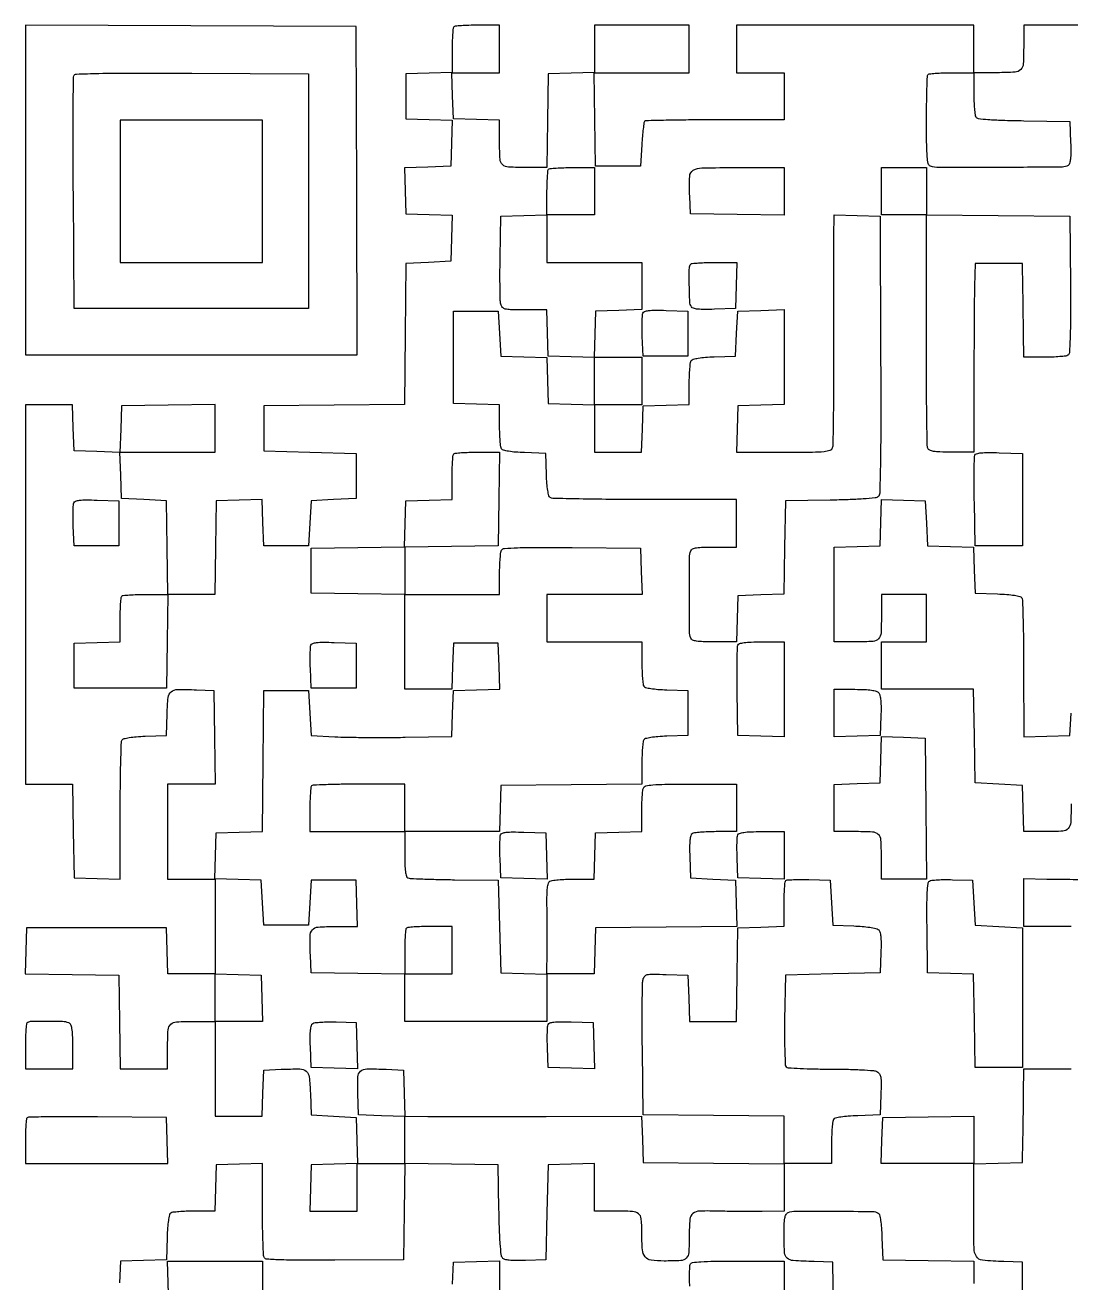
# Model space of a CAD drawing. Extents: x 156 to 936, y 95 to 969.
# Drawn here: x 156 to 575, y 465 to 969 of the extents above; entities that cross this region are included whole.
import ezdxf

# ---------------------------------------------------------------- set-up
doc = ezdxf.new("R2010")
doc.units = 0

msp = doc.modelspace()

# ---------------------------------------------------------------- linework, layer by layer
for points in [[(584, 969), (556, 969), (556, 961.081787, -0.011759), (555.823337, 953.570915, -0.18106), (554.820169, 951.232644, -0.19079), (552.54893, 950.190353, -0.013298), (545.393011, 950), (536, 950), (536, 959.5), (536, 969), (488.5, 969), (441, 969), (441, 959.5), (441, 950), (450.5, 950), (460, 950), (460, 940.529507), (460, 931.059014), (432.387215, 931.083389, 0.002146), (421.755472, 931.047137, 0.003457), (412.698504, 930.91475, 0.000681), (404.74111, 930.732565, 0.191693), (404.137215, 930.475073, 0.163052), (403.866357, 929.936129, 0.005204), (403.540307, 927.481073, 0.009569), (403.237795, 924.539777, 0.006438), (403, 921.171191), (402.5, 912.5), (393.5, 912.5), (384.5, 912.5), (384.227935, 931.25), (383.955869, 950), (402.977935, 950), (422, 950), (422, 959.5), (422, 969), (403, 969), (384, 969), (384, 959.537526), (384, 950.075052), (374.75, 949.787526), (365.5, 949.5), (365.227935, 930.75), (364.955869, 912), (357.059722, 912, -0.011432), (349.597696, 912.170628, -0.174964), (347.252624, 913.140467, -0.195631), (346.200063, 915.342731, -0.014867), (346, 922.069463), (346, 930.924948), (336.75, 931.212474), (327.5, 931.5), (327.212474, 940.75), (326.924948, 950), (336.462474, 950), (346, 950), (346, 959.5), (346, 969), (337.166667, 969, 0.007039), (333.733476, 968.951666, 0.010477), (330.732292, 968.804167, 0.005871), (328.23216, 968.599192, 0.174709), (327.666667, 968.333333, 0.174595), (327.400837, 967.768224, 0.005912), (327.195833, 965.278732, 0.010516), (327.048335, 962.289663, 0.007069), (327, 958.870859), (327, 950.075052), (317.75, 949.787526), (308.5, 949.5), (308.5, 940.5), (308.5, 931.5), (317.787023, 931.211984), (327.074046, 930.923969), (326.787023, 921.711984), (326.5, 912.5), (317.212977, 912.211984), (307.925954, 911.923969), (308.212977, 902.711984), (308.5, 893.5), (317.787023, 893.211984), (327.074046, 892.923969), (326.787023, 883.711984), (326.5, 874.5), (317.5, 874), (308.5, 873.5), (308.234453, 845.265547), (307.968906, 817.031094), (279.734453, 816.765547), (251.5, 816.5), (251.5, 807.5), (251.5, 798.5), (270, 798), (288.5, 797.5), (288.5, 788.5), (288.5, 779.5), (279.5, 779), (270.5, 778.5), (270, 769.5), (269.5, 760.5), (260.5, 760.5), (251.5, 760.5), (251.211984, 769.787023), (250.923969, 779.074046), (241.711984, 778.787023), (232.5, 778.5), (232.227935, 759.75), (231.955869, 741), (222.5, 741), (213.044131, 741), (212.772065, 759.75), (212.5, 778.5), (203.5, 779), (194.5, 779.5), (194.212474, 788.75), (193.924948, 798), (212.962474, 798), (232, 798), (232, 807.522065), (232, 817.044131), (213.25, 816.772065), (194.5, 816.5), (194.211984, 807.212977), (193.923969, 797.925954), (184.711984, 798.212977), (175.5, 798.5), (175.212474, 807.75), (174.924948, 817), (165.462474, 817), (156, 817), (156, 741), (156, 665), (165.477935, 665), (174.955869, 665), (175.227935, 646.25), (175.5, 627.5), (184.75, 627.212474), (194, 626.924948), (194.015313, 654.212474, -0.002623), (194.076556, 664.758816, -0.004095), (194.251296, 673.838561, -0.001243), (194.486558, 681.699419, -0.134239), (194.797157, 682.706033, -0.192561), (195.533237, 683.236162, -0.02067), (197.63313, 683.666992, -0.020911), (200.460658, 684.005667, -0.010674), (204.031844, 684.206033), (212.5, 684.5), (212.788797, 693.240685, -0.017722), (213.237089, 699.777845, -0.198326), (214.45151, 702.02491, -0.170867), (216.988791, 702.937542, -0.012477), (224.520917, 702.800912), (231.5, 702.5), (231.772065, 683.75), (232.044131, 665), (222.522065, 665), (213, 665), (213, 646), (213, 627), (222.5, 627), (232, 627), (232, 608), (232, 589), (222.537526, 589), (213.075052, 589), (212.787526, 598.25), (212.5, 607.5), (184.5, 607.5), (156.5, 607.5), (156.212768, 598.272202), (155.925536, 589.044404), (174.712768, 588.772202), (193.5, 588.5), (193.772065, 569.75), (194.044131, 551), (203.522065, 551), (213, 551), (213, 559.893011, -0.014768), (213.199638, 566.650479, -0.195511), (214.252746, 568.85745, -0.175208), (216.599988, 569.829247, -0.01141), (224.081787, 570), (232, 570), (232, 551), (232, 532), (241.462474, 532), (250.924948, 532), (251.212474, 541.25), (251.5, 550.5), (258.479083, 550.800912, -0.012477), (266.011209, 550.937542, -0.170867), (268.54849, 550.02491, -0.198326), (269.762911, 547.777845, -0.017722), (270.211203, 541.240685), (270.5, 532.5), (279.5, 532), (288.5, 531.5), (288.787023, 522.288016), (289.074046, 513.076031), (279.787023, 512.788016), (270.5, 512.5), (270.212474, 503.25), (269.924948, 494), (279.462474, 494), (289, 494), (289, 503.5), (289, 513), (298.521593, 513), (308.043186, 513), (307.771593, 493.75), (307.5, 474.5), (280.013662, 474.323386, -0.002175), (266.793907, 474.295938, -0.008283), (258.545226, 474.451343, -0.005693), (252.805709, 474.720088, -0.241046), (251.778975, 475.323386, -0.130112), (251.477738, 476.271244, -0.002432), (251.245955, 481.52633, -0.005781), (251.075358, 487.693948, -0.003814), (251.015313, 494.787526), (251, 513.075052), (241.75, 512.787526), (232.5, 512.5), (232.212474, 503.25), (231.924948, 494), (223.712474, 493.984687, 0.00863), (220.478846, 493.92284, 0.011636), (217.557593, 493.748365, 0.008796), (215.143415, 493.504874, 0.112481), (214.292098, 493.201688, 0.195149), (213.75425, 492.447011, 0.020215), (213.326695, 490.262875, 0.020298), (212.991711, 487.292364, 0.009786), (212.792098, 483.467001), (212.5, 474.5), (203.288393, 474.212982), (194.076786, 473.925964), (193.788393, 465.212982)], [(575, 657.081787, -0.011384), (574.829682, 649.602344, -0.174757), (573.860252, 647.254332, -0.195866), (571.658129, 646.20038, -0.014889), (564.930537, 646), (556.075052, 646), (555.787526, 655.25), (555.5, 664.5), (546, 665), (536.5, 665.5), (536.227935, 684.25), (535.955869, 703), (517.477935, 703), (499, 703), (499, 712.5), (499, 722), (508, 722), (517, 722), (517, 731.5), (517, 741), (508, 741), (499, 741), (499, 733.081787, -0.01141), (498.829247, 725.599988, -0.175208), (497.85745, 723.252746, -0.195511), (495.650479, 722.199638, -0.014768), (488.893011, 722), (480, 722), (480, 740.962474), (480, 759.924948), (489.25, 760.212474), (498.5, 760.5), (498.788034, 769.788378), (499.076067, 779.076756), (507.788034, 778.788378), (516.5, 778.5), (517, 769.5), (517.5, 760.5), (526.712964, 760.212964), (535.925929, 759.925929), (536.212964, 750.712964), (536.5, 741.5), (545.467001, 741.207902, -0.009786), (549.292364, 741.008289, -0.020298), (552.262875, 740.673305, -0.020215), (554.447011, 740.24575, -0.195149), (555.201688, 739.707902, -0.134221), (555.512747, 738.699856, -0.001247), (555.748365, 730.839111, -0.004101), (555.92336, 721.758946, -0.002627), (555.984687, 711.212474), (556, 683.924948), (565.25, 684.212474), (574.5, 684.5), (575, 693.5)], [(575, 608), (565.5, 608), (556, 608), (556, 617.58132), (556, 627.16264), (565.25, 626.987402, 0.002292), (569.460889, 626.926934, 0.001345), (574.5, 626.891229, 0.001345), (579.539118, 626.882633, 0.002292)], [(555.5, 455.5), (555.5, 473.5), (548, 473.75303, -0.015414), (539.442983, 474.306147, -0.239639), (537.034693, 475.835489, -0.130747), (536.108506, 479.123288, -0.003642), (536, 494.019052), (536, 513), (517.462474, 513), (498.924948, 513), (499.212474, 522.25), (499.5, 531.5), (517.75, 531.732973), (536, 531.965946), (536, 522.446761), (536, 512.927576), (545.75, 513.213788), (555.5, 513.5), (555.698134, 522.5, 0.001399), (555.777851, 526.648335, 0.000771), (555.853302, 531.720313, 0.000769), (555.913969, 536.863499, 0.001235), (555.948134, 541.25), (556, 551), (565.5, 551), (575, 551)], [(479.706331, 459.727313, 0.000218), (479.643608, 464), (479.5, 473.5), (472, 473.75303, -0.00835), (463.642263, 474.174822, -0.160196), (461.260084, 475.139624, -0.204874), (460.199602, 477.258022, -0.014995), (460, 483.912063, -0.006751), (460.063026, 488.579501, -0.034591), (460.311663, 491.157164, -0.069968), (460.78312, 492.654571, -0.192231), (461.581787, 493.393011, -0.091052), (464.747702, 493.984842, -0.002125), (479.976055, 493.968904, -0.001496), (495.559659, 493.839748, -0.139615), (497.707902, 493.201688, -0.195149), (498.24575, 492.447011, -0.020215), (498.673305, 490.262875, -0.020298), (499.008289, 487.292364, -0.009786), (499.207902, 483.467001), (499.5, 474.5), (517.75, 474.227441), (536, 473.954883), (536, 464.977441)], [(327.211607, 464.787018), (327.5, 473.5), (336.75, 473.787526), (346, 474.075052), (346, 465.506141, 0.008309), (346.067418, 461.449375, 0.027681)], [(422.203033, 463.906415, -0.007079), (422.126964, 466.841003, -0.009185), (422.144753, 469.531874, -0.007235), (422.23321, 471.773024, -0.078282), (422.421649, 472.656415, -0.271166), (423.308393, 473.365886, -0.018695), (426.625729, 473.724919, -0.014668), (431.956845, 473.944095, -0.002939), (441.468615, 474), (460, 474), (460, 455.5)]]:
    msp.add_lwpolyline(points, format="xyb")
for points in [[(156, 903.007138), (156, 837), (222.50719, 837), (289.014379, 837), (288.75719, 902.75), (288.5, 968.5), (222.25, 968.757138), (156, 969.014276)], [(194, 902.5), (194, 874), (222.5, 874), (251, 874), (251, 902.5), (251, 931), (222.5, 931), (194, 931)], [(250.787526, 579.25), (251.075052, 570), (241.537526, 570), (232, 570), (232, 579.537526), (232, 589.075052), (241.25, 588.787526), (250.5, 588.5)], [(251, 464.977935), (251, 455.955869), (232.25, 456.227935), (213.5, 456.5), (213.211067, 465.25), (212.922134, 474), (231.961067, 474), (251, 474)]]:
    msp.add_lwpolyline(points, close=True)
for points in [[(269.5, 902.5), (269.5, 855.5), (222.5, 855.5), (175.5, 855.5), (175.239372, 901.5, -0.000997), (175.174287, 919.225103, -0.001596), (175.197198, 934.357597, -0.000282), (175.267665, 947.72814, -0.090314), (175.461789, 948.759906, -0.301449), (176.45055, 949.464468, -0.003096), (185.402033, 949.70934, -0.005599), (198.68089, 949.841585, -0.001079), (222.722417, 949.759906), (269.5, 949.5)], [(536.015313, 941.75, 0.008719), (536.078012, 938.500649, 0.011731), (536.255038, 935.56311, 0.008919), (536.502227, 933.13586, 0.112125), (536.809897, 932.273353, 0.224357), (537.785498, 931.657029, 0.01105), (541.675066, 931.267063, 0.012194), (547.331725, 930.964479, 0.003561), (556.044584, 930.773353), (574.5, 930.5), (574.793098, 922.085653, -0.008519), (574.864234, 918.085459, -0.027159), (574.721251, 915.4185, -0.039341), (574.389362, 913.659703, -0.187221), (573.793098, 912.850966, -0.140424), (571.514859, 912.180262, -0.000653), (546.547274, 912.030969, -0.000944), (522.029139, 911.962641, -0.092086), (518.61809, 912.593058, -0.249737), (517.776368, 913.562638, -0.035249), (517.354065, 916.265408, -0.01854), (517.127703, 921.032304, -0.002685), (517.079032, 930.757688, -0.002744), (517.118806, 937.552996, -0.004262), (517.235231, 943.413001, -0.001371), (517.392841, 948.473969, -0.130661), (517.601747, 949.16463, -0.228282), (518.122665, 949.497311, -0.007844), (520.592788, 949.75461, -0.013297), (523.595167, 949.939519, -0.00873), (527.059017, 950), (536, 950)], [(384, 902.5), (384, 893), (374.5, 893), (365, 893), (365, 883.5), (365, 874), (384, 874), (403, 874), (403, 864.537526), (403, 855.075052), (393.75, 854.787526), (384.5, 854.5), (384.212474, 845.25), (383.924948, 836), (393.462474, 836), (403, 836), (403, 826.5), (403, 817), (393.5, 817), (384, 817), (384, 807.5), (384, 798), (393.462474, 798), (402.924948, 798), (403.212474, 807.25), (403.5, 816.5), (412.75, 816.787526), (422, 817.075052), (422.015313, 825.287526, -0.008617), (422.077075, 828.521021, -0.011623), (422.251296, 831.441858, -0.008778), (422.494415, 833.855751, -0.112531), (422.797157, 834.706033, -0.192561), (423.533237, 835.236162, -0.02067), (425.63313, 835.666992, -0.020911), (428.460658, 836.005667, -0.010674), (432.031844, 836.206033), (440.5, 836.5), (441, 845.5), (441.5, 854.5), (450.75, 854.787526), (460, 855.075052), (460, 836.075052), (460, 817.075052), (450.75, 816.787526), (441.5, 816.5), (441.212474, 807.25), (440.924948, 798), (459.895087, 798, 0.00198), (471.411071, 798.045614, 0.021496), (476.049935, 798.28197, 0.05988), (478.433554, 798.798771, 0.236872), (479.449678, 799.841449, 0.073154), (479.68438, 801.284015, 0.000696), (479.832539, 811.983859, 0.002311), (479.929096, 824.312007, 0.001492), (479.932315, 838.591449, -0.00027), (479.899535, 853.367176, -0.000326), (479.885303, 867.239449, -0.000276), (479.8874, 878.91982, -0.002228), (479.91525, 884.287526), (480, 893.075052), (489.25, 892.787526), (498.5, 892.5), (498.680838, 836.815045, -0.000928), (498.720438, 808.374722, -0.004616), (498.565575, 792.401658, -0.002471), (498.30585, 781.522854, -0.215564), (497.607042, 780.088837, -0.152383), (496.516394, 779.640157, -0.004848), (491.690054, 779.262211, -0.008526), (485.709434, 778.95453, -0.004769), (478.426204, 778.773792), (460.5, 778.5), (460.228072, 759.787236), (459.956143, 741.074471), (450.728072, 740.787236), (441.5, 740.5), (441.212474, 731.25), (440.924948, 722), (432.069463, 722, -0.007075), (427.536526, 722.06414, -0.032387), (424.916635, 722.308627, -0.060647), (423.359516, 722.754611, -0.203828), (422.638077, 723.500772, -0.090145), (422.121331, 726.237783, -0.001664), (422.070109, 740.993987, -0.001662), (422.117049, 755.7509, -0.090219), (422.633038, 758.486097, -0.202249), (423.358661, 759.241154, -0.062005), (424.909936, 759.69111, -0.032647), (427.531693, 759.936132, -0.006979), (432.106989, 760), (441, 760), (441, 769.5), (441, 779), (404.25, 779.015313, -0.001949), (390.075453, 779.076485, -0.003095), (377.94104, 779.251296, -0.000716), (367.321061, 779.485265, -0.136517), (366.293967, 779.797157, -0.192561), (365.763838, 780.533237, -0.02067), (365.333008, 782.63313, -0.020911), (364.994333, 785.460658, -0.010674), (364.793967, 789.031844), (364.5, 797.5), (356.031844, 797.793967, -0.010674), (352.460658, 797.994333, -0.020911), (349.63313, 798.333008, -0.02067), (347.533237, 798.763838, -0.192561), (346.797157, 799.293967, -0.112531), (346.494415, 800.144249, -0.008778), (346.251296, 802.558142, -0.011623), (346.077075, 805.478979, -0.008617), (346.015313, 808.712474), (346, 816.924948), (336.75, 817.212474), (327.5, 817.5), (327.5, 836), (327.5, 854.5), (336.5, 854.5), (345.5, 854.5), (346, 845.5), (346.5, 836.5), (355.712964, 836.212964), (364.925929, 835.925929), (365.212964, 826.712964), (365.5, 817.5), (374.75, 817.212474), (384, 816.924948), (384, 826.424948), (384, 835.924948), (374.75, 836.212474), (365.5, 836.5), (365.212474, 845.75), (364.924948, 855), (355.981526, 855, -0.004732), (350.437607, 855.052468, -0.053582), (348.263279, 855.327869, -0.155306), (347.151321, 855.996226, -0.122539), (346.502438, 857.25, -0.052025), (346.300636, 858.796374, -0.002866), (346.202442, 863.685937, -0.004415), (346.170267, 869.515655, -0.003212), (346.233386, 876), (346.5, 892.5), (355.75, 892.787526), (365, 893.075052), (365, 901.870859, -0.007069), (365.048335, 905.289663, -0.010516), (365.195833, 908.278732, -0.005912), (365.400837, 910.768224, -0.174595), (365.666667, 911.333333, -0.174709), (366.23216, 911.599192, -0.005871), (368.732292, 911.804167, -0.010477), (371.733476, 911.951666, -0.007039), (375.166667, 912), (384, 912)], [(460, 902.477935), (460, 892.955869), (441.25, 893.227935), (422.5, 893.5), (422.199088, 900.479083, -0.019865), (422.172345, 908.427676, -0.25447), (423.637957, 910.902206, -0.13093), (427.063884, 911.877459, -0.004239), (441.519052, 912), (460, 912)], [(517, 902.515335), (517, 893.030671), (545.75, 892.765335), (574.5, 892.5), (574.69758, 865.02662, -0.002126), (574.736924, 851.645164, -0.008523), (574.586653, 843.459988, -0.006255), (574.317365, 837.84375, -0.240512), (573.69758, 836.791932, -0.112891), (572.851172, 836.491164, -0.008646), (570.428352, 836.249761, -0.01152), (567.497271, 836.076687, -0.008521), (564.25, 836.015313), (556, 836), (555.920976, 845.25, 0.00076), (555.878425, 849.478045, 0.000437), (555.814941, 854.573437, 0.000437), (555.742215, 859.692568, 0.000729), (555.670976, 864), (555.5, 873.5), (546, 873.5), (536.5, 873.5), (536.301866, 864.5, 0.003261), (536.221774, 859.329685, 0.000586), (536.146698, 849.698437, 0.000633), (536.08626, 838.416959, 0.000572), (536.051866, 826.75), (536, 798), (527.106989, 798, -0.006691), (522.411938, 798.062833, -0.034838), (519.835901, 798.311964, -0.071165), (518.343899, 798.78685, -0.190803), (517.602713, 799.592929, -0.087517), (517.355704, 800.864828, -0.000664), (517.186807, 811.485949, -0.002446), (517.068769, 823.677189, -0.001564), (517.045232, 837.842929, 0.000157), (517.062198, 852.556015, 0.000186), (517.068673, 866.449173, 0.000162), (517.065978, 878.171741, 0.0012), (517.049507, 883.75), (517, 893), (508, 893), (499, 893), (499, 902.5), (499, 912), (508, 912), (517, 912)], [(440.787526, 864.75), (440.5, 855.5), (432.085653, 855.206902, -0.008519), (428.085459, 855.135766, -0.027159), (425.4185, 855.278749, -0.039341), (423.659703, 855.610638, -0.187221), (422.850966, 856.206902, -0.131906), (422.206577, 858.26788, -0.007493), (422.033407, 864.992136, -0.005877), (422.040216, 871.8478, -0.195602), (422.666667, 873.333333, -0.174822), (423.232541, 873.599219, -0.00583), (425.743315, 873.804167, -0.010438), (428.756615, 873.951668, -0.007009), (432.204192, 874), (441.075052, 874)], [(421.5, 845.5), (421.5, 836.5), (412.5, 836.5), (403.5, 836.5), (403.205027, 844.411609, -0.006757), (403.130652, 847.542211, -0.008847), (403.151984, 850.403842, -0.006825), (403.2445, 852.787219, -0.078651), (403.438673, 853.700781, -0.222283), (404.127059, 854.364206, -0.05328), (405.715903, 854.724548, -0.030281), (408.338027, 854.871594, -0.007113), (412.733647, 854.789171), (421.5, 854.5)], [(345.772065, 779.25), (345.5, 760.5), (326.75, 760.227935), (308, 759.955869), (308, 750.477935), (308, 741), (327, 741), (346, 741), (346.015313, 749.25, -0.008989), (346.079824, 752.502198, -0.012014), (346.262256, 755.448568, -0.009292), (346.517364, 757.882092, -0.111089), (346.834466, 758.766401, -0.238479), (347.964071, 759.438935, -0.008349), (353.206078, 759.712289, -0.009301), (361.183108, 759.846326, -0.001978), (375.069153, 759.766401), (402.5, 759.5), (402.787526, 750.25), (403.075052, 741), (384.037526, 741), (365, 741), (365, 731.5), (365, 722), (384, 722), (403, 722), (403.015313, 713.75, 0.008579), (403.077072, 710.502124, 0.011582), (403.251296, 707.569165, 0.008725), (403.494381, 705.145071, 0.112667), (403.797157, 704.293967, 0.192561), (404.533237, 703.763838, 0.02067), (406.63313, 703.333008, 0.020911), (409.460658, 702.994333, 0.010674), (413.031844, 702.793967), (421.5, 702.5), (421.5, 693.5), (421.5, 684.5), (413.031844, 684.206033, 0.010674), (409.460658, 684.005667, 0.020911), (406.63313, 683.666992, 0.02067), (404.533237, 683.236162, 0.192561), (403.797157, 682.706033, 0.112611), (403.494395, 681.85527, 0.008747), (403.251296, 679.435409, 0.011599), (403.077074, 676.507481, 0.008595), (403.015313, 673.265573), (403, 665.031147), (374.75, 664.765573), (346.5, 664.5), (346.212474, 655.25), (345.924948, 646), (326.962474, 646), (308, 646), (308, 636.968615, 0.008072), (308.067341, 632.797757, 0.024605), (308.297858, 629.975172, 0.032077), (308.666284, 628.108051, 0.241005), (309.25, 627.458339, 0.080521), (310.205016, 627.259603, 0.001541), (315.273438, 627.049703, 0.003692), (321.203177, 626.86628, 0.00246), (328, 626.739724), (345.5, 626.5), (346, 608), (346.5, 589.5), (355.75, 589.212474), (365, 588.924948), (365.066053, 598.212474, 0.001651), (365.08206, 602.413774, 0.001), (365.07464, 607.386671, 0.001002), (365.04751, 612.322924, 0.001764), (365.00253, 616.401724, -0.008179), (365.010126, 620.616033, -0.025722), (365.206766, 623.437012, -0.036226), (365.572623, 625.304599, -0.187083), (366.186477, 626.136411, -0.109735), (367.0954, 626.464648, -0.009786), (369.526567, 626.72919, -0.012388), (372.471276, 626.918025, -0.00935), (375.712474, 626.984687), (383.924948, 627), (384.212474, 636.25), (384.5, 645.5), (393.75, 645.787526), (403, 646.075052), (403, 653.955738, -0.007082), (403.044388, 657.089223, -0.008933), (403.178303, 659.986123, -0.007357), (403.368953, 662.40135, -0.068336), (403.606989, 663.418213, -0.24904), (404.606822, 664.288503, -0.036273), (407.359559, 664.72025, -0.018295), (412.276552, 664.948927, -0.002472), (422.606989, 665), (441, 665), (441, 655.5), (441, 646), (432.75, 645.984687, 0.00917), (429.495888, 645.918959, 0.012203), (426.54359, 645.732898, 0.00954), (424.105717, 645.472467, 0.110402), (423.206902, 645.149034, 0.187221), (422.610638, 644.340297, 0.039341), (422.278749, 642.5815, 0.027159), (422.135766, 639.914541, 0.008519), (422.206902, 635.914347), (422.5, 627.5), (431.5, 627), (440.5, 626.5), (440.787319, 617.265637), (441.074638, 608.031273), (412.787319, 607.765637), (384.5, 607.5), (384.212474, 598.25), (383.924948, 589), (374.462474, 589), (365, 589), (365, 579.5), (365, 570), (336.5, 570), (308, 570), (308, 579.477935), (308, 588.955869), (289.25, 589.227935), (270.5, 589.5), (270.199088, 596.479083, -0.012342), (270.058373, 604.122836, -0.177188), (270.993289, 606.629356, -0.201759), (273.275018, 607.773732, -0.016678), (280.056578, 608), (289.075052, 608), (288.787526, 617.25), (288.5, 626.5), (279.5, 626.5), (270.5, 626.5), (270, 617.5), (269.5, 608.5), (260.5, 608.5), (251.5, 608.5), (251, 617.5), (250.5, 626.5), (241.212977, 626.788016), (231.925954, 627.076031), (232.212977, 636.288016), (232.5, 645.5), (241.73449, 645.787321), (250.96898, 646.074641), (251.23449, 674.287321), (251.5, 702.5), (260.5, 702.5), (269.5, 702.5), (270, 693.5), (270.5, 684.5), (280, 684, 0.008575), (284.899725, 683.826313, 0.002724), (292.206326, 683.732522, 0.002718), (300.351918, 683.716626, 0.003024), (308.213024, 683.791563), (326.926048, 684.083126), (327.213024, 693.291563), (327.5, 702.5), (336.787023, 702.788016), (346.074046, 703.076031), (345.787023, 712.288016), (345.5, 721.5), (336.5, 721.5), (327.5, 721.5), (327.212474, 712.25), (326.924948, 703), (317.462474, 703), (308, 703), (308, 721.977935), (308, 740.955869), (289.25, 741.227935), (270.5, 741.5), (270.5, 750.5), (270.5, 759.5), (289.212764, 759.771928), (307.925529, 760.043857), (308.212764, 769.271928), (308.5, 778.5), (317.75, 778.787526), (327, 779.075052), (327, 787.870859, -0.007069), (327.048335, 791.289663, -0.010516), (327.195833, 794.278732, -0.005912), (327.400837, 796.768224, -0.174595), (327.666667, 797.333333, -0.174775), (328.232384, 797.599208, -0.005847), (330.738773, 797.804167, -0.010454), (333.747082, 797.951667, -0.007021), (337.188732, 798), (346.044131, 798)], [(555.5, 779), (555.5, 760.5), (546, 760.5), (536.5, 760.5), (536.225464, 777.964868, -0.00282), (536.157046, 784.753362, -0.004211), (536.180691, 790.688027, -0.001846), (536.262164, 795.748195, -0.086871), (536.458565, 796.752617, -0.234707), (537.147048, 797.38547, -0.044215), (538.874386, 797.724627, -0.027302), (541.668138, 797.866997, -0.006842), (546.233101, 797.787749), (555.5, 797.5)], [(193.5, 769.5), (193.5, 760.5), (184.5, 760.5), (175.5, 760.5), (175.205027, 768.411609, -0.006757), (175.130652, 771.542211, -0.008847), (175.151984, 774.403842, -0.006825), (175.2445, 776.787219, -0.078651), (175.438673, 777.700781, -0.222283), (176.127059, 778.364206, -0.05328), (177.715903, 778.724548, -0.030281), (180.338027, 778.871594, -0.007113), (184.733647, 778.789171), (193.5, 778.5)], [(212.772065, 722.25), (212.5, 703.5), (194, 703.5), (175.5, 703.5), (175.5, 712.5), (175.5, 721.5), (184.75, 721.787526), (194, 722.075052), (194, 730.870859, -0.007069), (194.048335, 734.289663, -0.010516), (194.195833, 737.278732, -0.005912), (194.400837, 739.768224, -0.174595), (194.666667, 740.333333, -0.174775), (195.232384, 740.599208, -0.005847), (197.738773, 740.804167, -0.010454), (200.747082, 740.951667, -0.007021), (204.188732, 741), (213.044131, 741)], [(288.5, 712.5), (288.5, 703.5), (279.5, 703.5), (270.5, 703.5), (270.205027, 711.411609, -0.006757), (270.130652, 714.542211, -0.008847), (270.151984, 717.403842, -0.006825), (270.2445, 719.787219, -0.078651), (270.438673, 720.700781, -0.222283), (271.127059, 721.364206, -0.05328), (272.715903, 721.724548, -0.030281), (275.338027, 721.871594, -0.007113), (279.733647, 721.789171), (288.5, 721.5)], [(460, 702.962474), (460, 683.924948), (450.75, 684.212474), (441.5, 684.5), (441.257563, 702, -0.002549), (441.198054, 708.796851, -0.003829), (441.221776, 714.726562, -0.001593), (441.297044, 719.79645, -0.084029), (441.476178, 720.75, -0.243945), (442.117553, 721.334331, -0.032366), (443.976038, 721.702636, -0.024699), (446.793241, 721.932867, -0.008039), (450.968615, 722), (460, 722)], [(497.921326, 701.594796, -0.126804), (498.405224, 700.568167, -0.023545), (498.701133, 698.485252, -0.021342), (498.842502, 695.735348, -0.01153), (498.793771, 692.344796), (498.5, 684.5), (489.25, 684.212474), (480, 683.924948), (480, 693.462474), (480, 703), (488.377555, 703, -0.009406), (492.342652, 702.9254, -0.027148), (495.078343, 702.673265, -0.03848), (496.939147, 702.251072, -0.145524)], [(516.765573, 655.25), (517.031147, 627), (508.015573, 627), (499, 627), (499, 635.893011, 0.014768), (498.800362, 642.650479, 0.195511), (497.747254, 644.85745, 0.175208), (495.400012, 645.829247, 0.01141), (487.918213, 646), (480, 646), (480, 655.462474), (480, 664.924948), (489.25, 665.212474), (498.5, 665.5), (498.788034, 674.788378), (499.076067, 684.076756), (507.788034, 683.788378), (516.5, 683.5)], [(270.666667, 664.333333, 0.174709), (270.400808, 663.76784, 0.005871), (270.195833, 661.267708, 0.010477), (270.048334, 658.266524, 0.007039), (270, 654.833333), (270, 646), (289, 646), (308, 646), (308, 655.5), (308, 665), (289.666667, 665, 0.0034), (282.591013, 664.951878, 0.005368), (276.522917, 664.804167, 0.001621), (271.281849, 664.603258, 0.188134)], [(364.788029, 636.211971), (365.076058, 626.923942), (355.788029, 627.211971), (346.5, 627.5), (346.205027, 635.411609, -0.006757), (346.130652, 638.542211, -0.008847), (346.151984, 641.403842, -0.006825), (346.2445, 643.787219, -0.078651), (346.438673, 644.700781, -0.222283), (347.127059, 645.364206, -0.05328), (348.715903, 645.724548, -0.030281), (351.338027, 645.871594, -0.007113), (355.733647, 645.789171), (364.5, 645.5)], [(460, 636.462474), (460, 626.924948), (450.75, 627.212474), (441.5, 627.5), (441.205027, 635.411609, -0.006569), (441.129541, 638.539392, -0.008656), (441.147568, 641.392336, -0.006579), (441.235027, 643.7687, -0.079281), (441.423642, 644.661609, -0.228749), (442.106941, 645.304101, -0.041413), (443.854544, 645.698735, -0.027242), (446.620517, 645.933967, -0.007593), (450.968615, 646), (460, 646)], [(479, 617.5), (479.5, 608.5), (487.950164, 608.206324, -0.011626), (491.284084, 608.01277, -0.015307), (494.311068, 607.672773, -0.012743), (496.789423, 607.25258, -0.125475), (497.738119, 606.802379, -0.151604), (498.351899, 605.859712, -0.040696), (498.702074, 604.085746, -0.027996), (498.853535, 601.457614, -0.009286), (498.787955, 597.596055), (498.5, 589.5), (479.5, 589), (460.5, 588.5), (460.226208, 570.573792, 0.004653), (460.184832, 563.639493, 0.007213), (460.291151, 557.655099, 0.002845), (460.484324, 552.557921, 0.187613), (460.831764, 551.768236, 0.182796), (461.615641, 551.414602, 0.003135), (466.391913, 551.147197, 0.007529), (472.017282, 550.95248, 0.004886), (478.525104, 550.888889, -0.005479), (485.129785, 550.816515, -0.0079), (490.968652, 550.596205, -0.004918), (495.831102, 550.287766, -0.104936), (497.20908, 549.888104, -0.127553), (498.184144, 548.988562, -0.100764), (498.706452, 547.646228, -0.044786), (498.89225, 545.349331, -0.006631), (498.789532, 540.693659), (498.5, 532.5), (489.532999, 532.207902, 0.009786), (485.707636, 532.008289, 0.020298), (482.737125, 531.673305, 0.020215), (480.552989, 531.24575, 0.195149), (479.798312, 530.707902, 0.112618), (479.495093, 529.855762, 0.008743), (479.251635, 527.431384, 0.011595), (479.077158, 524.498009, 0.008591), (479.015313, 521.25), (479, 513), (469.5, 513), (460, 513), (460, 503.5), (460, 494), (451.25, 493.870157, -0.003182), (447.307913, 493.836751, -0.001968), (442.674668, 493.845213, -0.001974), (438.097897, 493.889652, -0.003551), (434.344616, 493.967574, 0.011156), (426.126768, 494.013173, 0.166657), (423.466023, 493.050841, 0.207633), (422.249901, 490.737701, 0.018648), (422, 484.039601, -0.014008), (421.813472, 477.383064, -0.184481), (420.824788, 475.174393, -0.184328), (418.61507, 474.186309, -0.013981), (411.953396, 474, -0.032734), (406.678617, 474.345705, -0.19518), (404.328152, 475.680294, -0.150857), (403.239189, 478.492715, -0.017493), (403, 485.32727, 0.020767), (402.766497, 490.946897, 0.208884), (401.677378, 492.964901, 0.156761), (399.289153, 493.844951, 0.010516), (391.918213, 494), (384, 494), (384, 503.537526), (384, 513.075052), (374.75, 512.787526), (365.5, 512.5), (365, 493.5), (364.5, 474.5), (356.403945, 474.212045, -0.009179), (352.505848, 474.145013, -0.028683), (349.888226, 474.298355, -0.042759), (348.133146, 474.656558, -0.148905), (347.177736, 475.285841, -0.148709), (346.659149, 476.521121, -0.007389), (346.270344, 480.956416, -0.009943), (345.960504, 486.821876, -0.004405), (345.773792, 494.573796), (345.5, 512.5), (326.75, 512.772065), (308, 513.044131), (308, 522.484539), (308, 531.924948), (298.75, 532.212474), (289.5, 532.5), (289.211486, 541.221282, -0.017872), (289.229016, 547.784833, -0.210428), (290.321246, 550.027485, -0.176334), (292.817355, 550.949111, -0.011928), (300.520917, 550.800912), (307.5, 550.5), (307.787526, 541.25), (308.075052, 532), (317.287526, 531.951317, 0.001202), (322.89936, 531.935155, 0.000152), (335.018726, 531.933073, 0.000178), (349.40636, 531.940102, 0.000148), (364.712391, 531.957572), (402.924783, 532.012511), (403.212391, 522.756256), (403.5, 513.5), (431.75, 513.234427), (460, 512.968853), (460, 522.468853), (460, 531.968853), (431.75, 532.234427), (403.5, 532.5), (403.218906, 558.5, -0.002093), (403.15181, 568.628523, -0.003073), (403.184828, 577.534751, -0.001464), (403.281614, 585.107596, -0.056109), (403.497625, 586.788514, -0.112961), (404.140477, 588.07028, -0.168751), (405.201435, 588.715804, -0.056855), (407.271561, 588.920706, -0.004535), (412.778718, 588.788514), (421.5, 588.5), (421.787526, 579.25), (422.075052, 570), (431.515461, 570), (440.955869, 570), (441.227935, 588.75), (441.5, 607.5), (450.75, 607.787526), (460, 608.075052), (460, 616.870859, -0.007448), (460.050966, 620.292182, -0.011013), (460.206402, 623.2893, -0.006441), (460.422837, 625.7788, -0.173149), (460.702644, 626.369311, -0.179987), (461.290922, 626.638564, -0.007016), (463.709672, 626.781547, -0.011703), (466.626528, 626.84459, -0.007913), (469.952644, 626.785977), (478.5, 626.5)], [(536, 617.5), (536.5, 608.5), (546, 608), (555.5, 607.5), (555.5, 579.5), (555.5, 551.5), (546, 551.5), (536.5, 551.5), (536.228072, 570.212764), (535.956143, 588.925529), (526.728072, 589.212764), (517.5, 589.5), (517.28061, 607.459901, -0.003432), (517.234156, 616.141968, -0.012939), (517.38313, 621.579568, -0.013084), (517.67313, 625.222787, -0.225437), (518.28061, 626.215704, -0.12043), (519.135981, 626.516904, -0.010087), (521.491804, 626.702667, -0.012969), (524.346957, 626.795722, -0.009653), (527.5, 626.755803), (535.5, 626.5)], [(308.666667, 607.333333, 0.174709), (308.400808, 606.76784, 0.005871), (308.195833, 604.267708, 0.010477), (308.048334, 601.266524, 0.007039), (308, 597.833333), (308, 589), (317.5, 589), (327, 589), (327, 598.5), (327, 608), (318.166667, 608, 0.007039), (314.733476, 607.951666, 0.010477), (311.732292, 607.804167, 0.005871), (309.23216, 607.599192, 0.174709)], [(156.666667, 569.333333, 0.174709), (156.400808, 568.76784, 0.005871), (156.195833, 566.267708, 0.010477), (156.048334, 563.266524, 0.007039), (156, 559.833333), (156, 551), (165.5, 551), (175, 551), (175, 559.893011, 0.00673), (174.937024, 564.571713, 0.034532), (174.688469, 567.154102, 0.06988), (174.217093, 568.653872, 0.192406), (173.418213, 569.393011, 0.084511), (170.871554, 569.903379, 0.008182), (164.550861, 569.984299, 0.004931), (157.981803, 569.896108, 0.192867)], [(288.788029, 560.211971), (289.076058, 550.923942), (279.788029, 551.211971), (270.5, 551.5), (270.206902, 559.914347, -0.008557), (270.136131, 563.911022, -0.02706), (270.279299, 566.583734, -0.03904), (270.61127, 568.351173, -0.184607), (271.206902, 569.17015, -0.118191), (272.102078, 569.488416, -0.010843), (274.470153, 569.689286, -0.01353), (277.341672, 569.792355, -0.010196), (280.5, 569.755803), (288.5, 569.5)], [(383.788029, 560.211971), (384.076058, 550.923942), (374.788029, 551.211971), (365.5, 551.5), (365.205027, 559.411609, -0.006757), (365.130652, 562.542211, -0.008847), (365.151984, 565.403842, -0.006825), (365.2445, 567.787219, -0.078651), (365.438673, 568.700781, -0.222283), (366.127059, 569.364206, -0.05328), (367.715903, 569.724548, -0.030281), (370.338027, 569.871594, -0.007113), (374.733647, 569.789171), (383.5, 569.5)], [(156.682165, 531.348832, 0.174089), (156.410282, 530.772327, 0.006096), (156.200386, 528.272261, 0.010691), (156.049466, 525.267609, 0.007201), (156, 521.833333), (156, 513), (184.537526, 513), (213.075052, 513), (212.787526, 522.25), (212.5, 531.5), (184.932165, 531.765499, 0.002338), (174.314551, 531.81811, 0.003757), (165.261996, 531.752621, 0.000793), (157.327655, 531.623004, 0.194259)]]:
    msp.add_lwpolyline(points, format="xyb", close=True)

doc.saveas('drawing.dxf')
